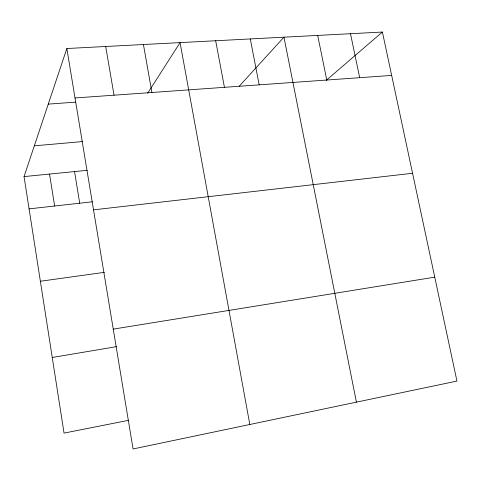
<?xml version="1.0" encoding="UTF-8"?>
<svg xmlns="http://www.w3.org/2000/svg" width="481" height="481" viewBox="0 0 481 481"><rect width="100%" height="100%" fill="white"/><g stroke="black" fill="none" stroke-linecap="round" stroke-linejoin="round"><path stroke-width="0.72" d="M128.89 420.256L64.045 433.104L24.05 176.593L66.841 48.521L382.401 32.041L456.95 381.084L133.069 448.959L66.841 48.521M147.649 93.26L180.068 42.605L249.819 424.495M239.255 86.195L283.958 37.181L356.409 402.152M326.262 80.327L382.401 32.041M52.255 357.485L116.709 346.615M113.245 329.118L434.752 277.152M40.368 281.259L104.419 272.342M93.524 209.848L412.566 173.268M29.082 208.868L92.388 201.804M24.05 176.593L87.181 170.328M34.331 145.827L82.335 141.594M75.018 97.968L391.666 75.409M48.262 104.118L75.499 102.14M350.493 33.706L359.674 77.694M317.688 35.42L326.773 80.032M250.294 38.937L259.169 84.848M215.674 40.747L224.435 87.326M143.422 44.523L151.918 92.49M105.694 46.495L114.039 95.19M74.543 171.585L79.714 203.222M49.537 174.068L54.642 206.018"/></g></svg>
